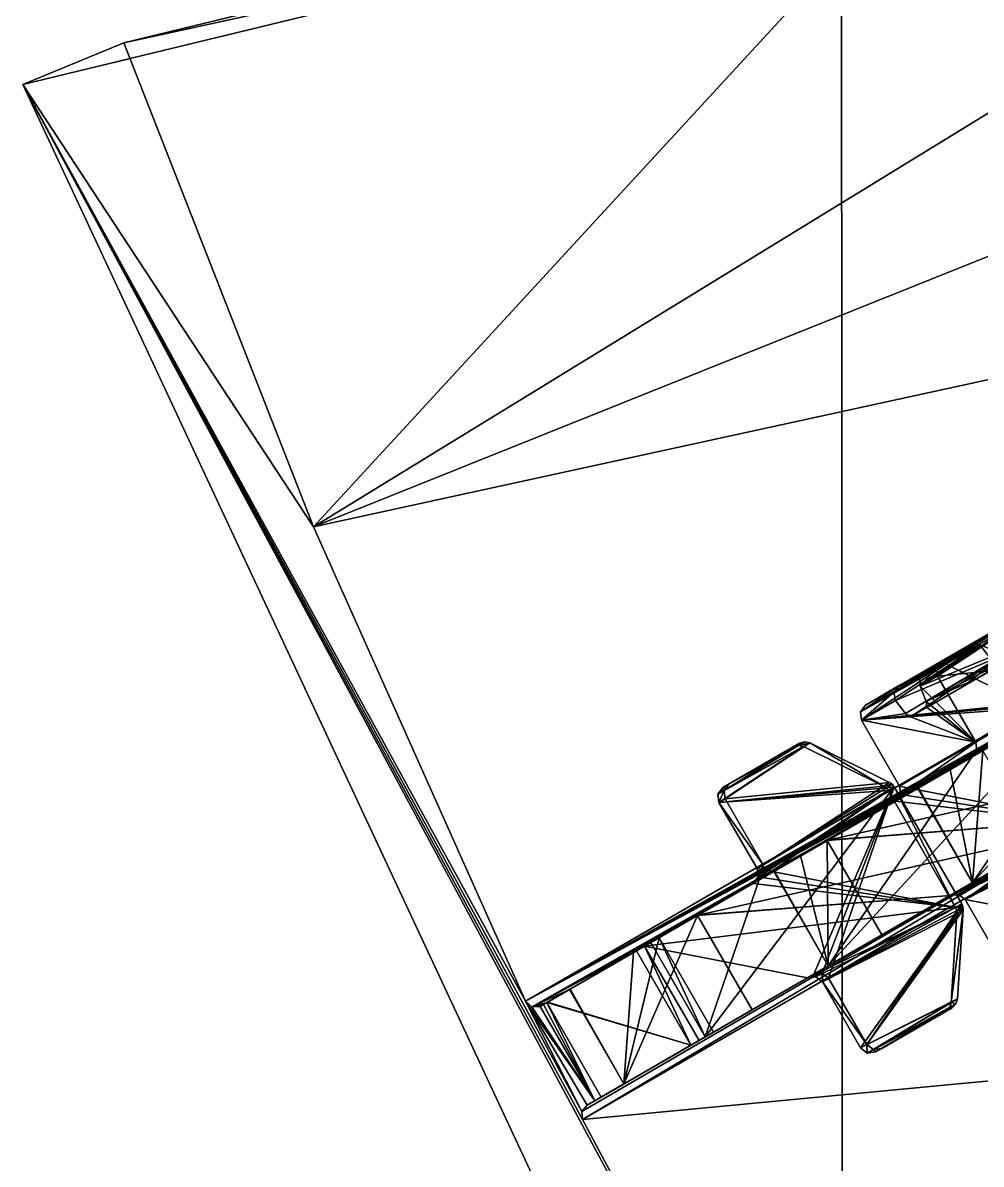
# Model space of a CAD drawing. Header units: millimetres. Extents: x -228 to 228, y -204 to 237.
# Drawn here: x -220.09 to -202.5, y -106.01 to -85.08 of the extents above; entities that cross this region are included whole.
import ezdxf

# ---------------------------------------------------------------- set-up
doc = ezdxf.new("R2010")
doc.units = ezdxf.units.MM
doc.header["$LTSCALE"] = 127.314815
for name, color, linetype in [('7944', 7, 'CONTINUOUS'), ('7966', 7, 'CONTINUOUS'), ('7967', 7, 'CONTINUOUS'), ('7968', 7, 'CONTINUOUS'), ('7969', 7, 'CONTINUOUS'), ('7970', 7, 'CONTINUOUS'), ('7971', 7, 'CONTINUOUS'), ('7972', 7, 'CONTINUOUS'), ('7973', 7, 'CONTINUOUS'), ('7974', 7, 'CONTINUOUS'), ('7975', 7, 'CONTINUOUS'), ('7976', 7, 'CONTINUOUS'), ('7977', 7, 'CONTINUOUS'), ('7978', 7, 'CONTINUOUS'), ('7979', 7, 'CONTINUOUS'), ('7980', 7, 'CONTINUOUS'), ('7981', 7, 'CONTINUOUS'), ('7982', 7, 'CONTINUOUS'), ('7983', 7, 'CONTINUOUS'), ('7984', 7, 'CONTINUOUS'), ('7985', 7, 'CONTINUOUS'), ('7987', 7, 'CONTINUOUS'), ('7988', 7, 'CONTINUOUS'), ('7990', 7, 'CONTINUOUS'), ('7992', 7, 'CONTINUOUS'), ('7993', 7, 'CONTINUOUS'), ('7994', 7, 'CONTINUOUS'), ('8003', 7, 'CONTINUOUS'), ('8007', 7, 'CONTINUOUS'), ('8008', 7, 'CONTINUOUS'), ('8018', 7, 'CONTINUOUS'), ('8019', 7, 'CONTINUOUS'), ('8020', 7, 'CONTINUOUS'), ('8034', 7, 'CONTINUOUS'), ('8035', 7, 'CONTINUOUS'), ('8036', 7, 'CONTINUOUS')]:
    doc.layers.add(name, color=color, linetype=linetype)

msp = doc.modelspace()

# ---------------------------------------------------------------- linework, layer by layer
at = {"layer": '7944', "color": 5, "linetype": 'Continuous'}
for points in [[(-188.509, -78.227, 964.5), (-214.757, -94.316, 262), (-188.512, -78.228, 964.413), (-188.509, -78.227, 964.5)], [(-214.757, -94.316, 262), (-188.509, -78.227, 964.5), (-186.465, -82.981, 964.5), (-214.757, -94.316, 262)], [(-188.512, -78.228, 964.413), (-214.757, -94.316, 262), (-203.22, -81.795, 617.981), (-188.512, -78.228, 964.413)], [(-218.238, -85.442, 262), (-203.22, -81.795, 617.981), (-214.757, -94.316, 262), (-218.238, -85.442, 262)], [(-184.302, -87.682, 964.5), (-214.757, -94.316, 262), (-186.465, -82.981, 964.5), (-184.302, -87.682, 964.5)], [(-210.864, -103.018, 262), (-214.757, -94.316, 262), (-184.302, -87.682, 964.5), (-210.864, -103.018, 262)], [(-209.817, -105.187, 262), (-183.254, -89.851, 964.5), (-176.753, -102.049, 964.5), (-209.817, -105.187, 262)], [(-203.316, -117.384, 262), (-209.817, -105.187, 262), (-176.753, -102.049, 964.5), (-203.316, -117.384, 262)], [(-169.441, -113.777, 964.5), (-203.316, -117.384, 262), (-176.753, -102.049, 964.5), (-169.441, -113.777, 964.5)]]:
    msp.add_3dface(points, dxfattribs=at)
at = {"layer": '7966', "color": 5, "linetype": 'Continuous'}
for points in [[(-205.068, -82.561, 618.025), (-205.049, -118.385, 262), (-190.358, -78.993, 964.5), (-205.068, -82.561, 618.025)], [(-190.358, -78.993, 964.5), (-205.049, -118.385, 262), (-178.487, -103.049, 964.5), (-190.358, -78.993, 964.5)], [(-220.09, -86.209, 262), (-205.049, -118.385, 262), (-205.068, -82.561, 618.025), (-220.09, -86.209, 262)], [(-205.049, -118.385, 262), (-184.704, -147.499, 262), (-178.487, -103.049, 964.5), (-205.049, -118.385, 262)]]:
    msp.add_3dface(points, dxfattribs=at)
at = {"layer": '7967', "color": 5, "linetype": 'Continuous'}
for points in [[(-209.737, -104.926, 262), (-202.666, -100.844, 445.279), (-196.646, -97.368, 608.231), (-209.737, -104.926, 262)], [(-201.476, -100.157, 476.749), (-196.646, -97.368, 608.231), (-202.666, -100.844, 445.279), (-201.476, -100.157, 476.749)], [(-199.032, -98.745, 445.096), (-202.666, -100.844, 445.279), (-204.328, -101.803, 401.321), (-199.032, -98.745, 445.096)], [(-200.694, -99.705, 401.138), (-199.032, -98.745, 445.096), (-204.328, -101.803, 401.321), (-200.694, -99.705, 401.138)], [(-201.676, -100.272, 375.162), (-205.311, -102.37, 375.346), (-206.708, -103.177, 338.381), (-201.676, -100.272, 375.162)], [(-203.074, -101.079, 338.198), (-201.676, -100.272, 375.162), (-206.708, -103.177, 338.381), (-203.074, -101.079, 338.198)], [(-204.328, -101.803, 401.321), (-202.666, -100.844, 445.279), (-209.737, -104.926, 262), (-204.328, -101.803, 401.321)], [(-205.311, -102.37, 375.346), (-204.328, -101.803, 401.321), (-209.737, -104.926, 262), (-205.311, -102.37, 375.346)], [(-206.708, -103.177, 338.381), (-205.311, -102.37, 375.346), (-209.737, -104.926, 262), (-206.708, -103.177, 338.381)], [(-205.576, -102.524, 272.011), (-207.566, -103.673, 272.111), (-207.68, -103.738, 269.114), (-205.576, -102.524, 272.011)], [(-205.69, -102.589, 269.014), (-205.576, -102.524, 272.011), (-207.68, -103.738, 269.114), (-205.69, -102.589, 269.014)], [(-209.06, -104.535, 276.19), (-206.708, -103.177, 338.381), (-209.737, -104.926, 262), (-209.06, -104.535, 276.19)], [(-207.415, -103.585, 276.107), (-209.06, -104.535, 276.19), (-209.475, -104.775, 265.201), (-207.415, -103.585, 276.107)], [(-207.566, -103.673, 272.111), (-207.415, -103.585, 276.107), (-209.475, -104.775, 265.201), (-207.566, -103.673, 272.111)], [(-207.68, -103.738, 269.114), (-207.566, -103.673, 272.111), (-209.475, -104.775, 265.201), (-207.68, -103.738, 269.114)], [(-207.831, -103.825, 265.118), (-207.68, -103.738, 269.114), (-209.475, -104.775, 265.201), (-207.831, -103.825, 265.118)], [(-209.475, -104.775, 265.201), (-209.06, -104.535, 276.19), (-209.737, -104.926, 262), (-209.475, -104.775, 265.201)], [(-209.596, -104.845, 262), (-209.475, -104.775, 265.201), (-209.737, -104.926, 262), (-209.596, -104.845, 262)]]:
    msp.add_3dface(points, dxfattribs=at)
at = {"layer": '7968', "color": 5, "linetype": 'Continuous'}
for points in [[(-203.654, -99.104, 445.278), (-200.032, -97.013, 445.096), (-201.694, -97.973, 401.138), (-203.654, -99.104, 445.278)], [(-205.316, -100.064, 401.32), (-203.654, -99.104, 445.278), (-201.694, -97.973, 401.138), (-205.316, -100.064, 401.32)], [(-202.676, -98.54, 375.162), (-204.074, -99.347, 338.198), (-206.298, -100.631, 375.345), (-202.676, -98.54, 375.162)], [(-206.298, -100.631, 375.345), (-204.074, -99.347, 338.198), (-207.696, -101.438, 338.38), (-206.298, -100.631, 375.345)], [(-208.68, -102.006, 269.114), (-208.566, -101.941, 272.111), (-206.69, -100.857, 269.014), (-208.68, -102.006, 269.114)], [(-208.566, -101.941, 272.111), (-206.576, -100.792, 272.011), (-206.69, -100.857, 269.014), (-208.566, -101.941, 272.111)], [(-208.415, -101.853, 276.107), (-208.566, -101.941, 272.111), (-210.047, -102.796, 276.189), (-208.415, -101.853, 276.107)], [(-210.463, -103.035, 265.2), (-210.047, -102.796, 276.189), (-208.831, -102.093, 265.118), (-210.463, -103.035, 265.2)], [(-210.047, -102.796, 276.189), (-208.566, -101.941, 272.111), (-208.68, -102.006, 269.114), (-210.047, -102.796, 276.189)], [(-208.831, -102.093, 265.118), (-210.047, -102.796, 276.189), (-208.68, -102.006, 269.114), (-208.831, -102.093, 265.118)]]:
    msp.add_3dface(points, dxfattribs=at)
at = {"layer": '7969', "color": 5, "linetype": 'Continuous'}
for points in [[(-201.403, -100.345, 375.154), (-202.801, -101.152, 338.189), (-200.703, -101.558, 375.154), (-201.403, -100.345, 375.154)], [(-200.703, -101.558, 375.154), (-202.801, -101.152, 338.189), (-202.101, -102.365, 338.189), (-200.703, -101.558, 375.154)], [(-204.603, -103.81, 272.002), (-205.303, -102.597, 272.002), (-205.417, -102.663, 269.005), (-204.603, -103.81, 272.002)], [(-204.717, -103.875, 269.005), (-204.603, -103.81, 272.002), (-205.417, -102.663, 269.005), (-204.717, -103.875, 269.005)]]:
    msp.add_3dface(points, dxfattribs=at)
at = {"layer": '7970', "color": 5, "linetype": 'Continuous'}
for points in [[(-203.039, -103.137, 271.928), (-204.33, -103.883, 271.993), (-204.444, -103.948, 268.996), (-203.039, -103.137, 271.928)], [(-203.039, -103.137, 271.928), (-204.444, -103.948, 268.996), (-203.152, -103.202, 268.931), (-203.039, -103.137, 271.928)]]:
    msp.add_3dface(points, dxfattribs=at)
at = {"layer": '7971', "color": 5, "linetype": 'Continuous'}
for points in [[(-204.214, -99.151, 268.883), (-204.101, -99.086, 271.88), (-202.974, -101.298, 268.883), (-204.214, -99.151, 268.883)], [(-204.101, -99.086, 271.88), (-202.861, -101.233, 271.88), (-202.974, -101.298, 268.883), (-204.101, -99.086, 271.88)]]:
    msp.add_3dface(points, dxfattribs=at)
at = {"layer": '7972', "color": 5, "linetype": 'Continuous'}
for points in [[(-203.23, -96.781, 375.145), (-201.938, -96.035, 375.08), (-202.245, -96.213, 366.962), (-203.23, -96.781, 375.145)], [(-203.537, -96.958, 367.028), (-203.23, -96.781, 375.145), (-202.245, -96.213, 366.962), (-203.537, -96.958, 367.028)], [(-203.336, -96.842, 338.115), (-204.019, -97.236, 354.29), (-202.727, -96.491, 354.225), (-203.336, -96.842, 338.115)], [(-203.336, -96.842, 338.115), (-204.628, -97.588, 338.18), (-204.019, -97.236, 354.29), (-203.336, -96.842, 338.115)], [(-207.13, -99.033, 271.993), (-205.952, -98.353, 268.931), (-207.244, -99.098, 268.996), (-207.13, -99.033, 271.993)], [(-207.13, -99.033, 271.993), (-205.839, -98.287, 271.928), (-205.952, -98.353, 268.931), (-207.13, -99.033, 271.993)]]:
    msp.add_3dface(points, dxfattribs=at)
at = {"layer": '7973', "color": 5, "linetype": 'Continuous'}
for points in [[(-203.303, -97.054, 375.154), (-203.626, -97.241, 366.621), (-202.603, -98.267, 375.154), (-203.303, -97.054, 375.154)], [(-203.626, -97.241, 366.621), (-203.512, -97.52, 365.663), (-202.603, -98.267, 375.154), (-203.626, -97.241, 366.621)], [(-204.076, -97.501, 354.714), (-204.701, -97.861, 338.189), (-203.89, -97.739, 355.672), (-204.076, -97.501, 354.714)], [(-203.512, -97.52, 365.663), (-203.5, -97.63, 364.664), (-202.603, -98.267, 375.154), (-203.512, -97.52, 365.663)], [(-203.89, -97.739, 355.672), (-204.701, -97.861, 338.189), (-203.802, -97.804, 356.671), (-203.89, -97.739, 355.672)], [(-203.5, -97.63, 364.664), (-203.802, -97.804, 356.671), (-202.603, -98.267, 375.154), (-203.5, -97.63, 364.664)], [(-203.802, -97.804, 356.671), (-204.701, -97.861, 338.189), (-202.603, -98.267, 375.154), (-203.802, -97.804, 356.671)], [(-202.603, -98.267, 375.154), (-204.701, -97.861, 338.189), (-204.001, -99.074, 338.189), (-202.603, -98.267, 375.154)], [(-206.503, -100.519, 272.002), (-207.203, -99.306, 272.002), (-207.317, -99.372, 269.005), (-206.503, -100.519, 272.002)], [(-206.617, -100.584, 269.005), (-206.503, -100.519, 272.002), (-207.317, -99.372, 269.005), (-206.617, -100.584, 269.005)]]:
    msp.add_3dface(points, dxfattribs=at)
at = {"layer": '7974', "color": 5, "linetype": 'Continuous'}
for points in [[(-202.948, -101.411, 268.884), (-202.835, -101.345, 271.881), (-203.052, -103.042, 268.924), (-202.948, -101.411, 268.884)], [(-203.052, -103.042, 268.924), (-202.835, -101.345, 271.881), (-202.939, -102.977, 271.921), (-203.052, -103.042, 268.924)]]:
    msp.add_3dface(points, dxfattribs=at)
at = {"layer": '7975', "color": 5, "linetype": 'Continuous'}
for points in [[(-201.682, -97.562, 338.068), (-203.147, -96.836, 338.108), (-202.532, -96.481, 354.39), (-201.682, -97.562, 338.068)], [(-202.076, -96.662, 355.464), (-201.682, -97.562, 338.068), (-202.532, -96.481, 354.39), (-202.076, -96.662, 355.464)], [(-205.763, -98.347, 268.924), (-205.65, -98.281, 271.921), (-204.298, -99.072, 268.884), (-205.763, -98.347, 268.924)], [(-204.298, -99.072, 268.884), (-205.65, -98.281, 271.921), (-204.185, -99.006, 271.881), (-204.298, -99.072, 268.884)]]:
    msp.add_3dface(points, dxfattribs=at)
at = {"layer": '7976', "color": 5, "linetype": 'Continuous'}
for points in [[(-183.254, -89.851, 964.5), (-209.817, -105.187, 262), (-196.646, -97.368, 608.231), (-183.254, -89.851, 964.5)], [(-209.829, -105.041, 262), (-196.646, -97.368, 608.231), (-209.817, -105.187, 262), (-209.829, -105.041, 262)], [(-209.737, -104.926, 262), (-196.646, -97.368, 608.231), (-209.829, -105.041, 262), (-209.737, -104.926, 262)]]:
    msp.add_3dface(points, dxfattribs=at)
at = {"layer": '7977', "color": 5, "linetype": 'Continuous'}
for points in [[(-210.864, -103.018, 262), (-184.302, -87.682, 964.5), (-197.505, -95.554, 608.224), (-210.864, -103.018, 262)], [(-197.505, -95.554, 608.224), (-198.268, -95.994, 588.043), (-210.864, -103.018, 262), (-197.505, -95.554, 608.224)], [(-198.268, -95.994, 588.043), (-200.38, -97.214, 532.196), (-210.864, -103.018, 262), (-198.268, -95.994, 588.043)], [(-200.38, -97.214, 532.196), (-201.221, -97.699, 509.967), (-210.864, -103.018, 262), (-200.38, -97.214, 532.196)], [(-201.221, -97.699, 509.967), (-202.061, -98.184, 487.739), (-210.864, -103.018, 262), (-201.221, -97.699, 509.967)], [(-202.061, -98.184, 487.739), (-202.477, -98.424, 476.749), (-210.864, -103.018, 262), (-202.061, -98.184, 487.739)], [(-202.477, -98.424, 476.749), (-203.072, -98.768, 461.014), (-210.864, -103.018, 262), (-202.477, -98.424, 476.749)], [(-203.072, -98.768, 461.014), (-203.666, -99.111, 445.279), (-210.864, -103.018, 262), (-203.072, -98.768, 461.014)], [(-210.75, -103.121, 262), (-210.864, -103.018, 262), (-203.666, -99.111, 445.279), (-210.75, -103.121, 262)], [(-205.329, -100.071, 401.321), (-210.75, -103.121, 262), (-203.666, -99.111, 445.279), (-205.329, -100.071, 401.321)], [(-205.322, -100.067, 401.321), (-205.329, -100.071, 401.321), (-203.66, -99.108, 445.279), (-205.322, -100.067, 401.321)], [(-203.66, -99.108, 445.279), (-205.329, -100.071, 401.321), (-203.666, -99.111, 445.279), (-203.66, -99.108, 445.279)], [(-203.654, -99.104, 445.278), (-205.316, -100.064, 401.32), (-205.322, -100.067, 401.321), (-203.654, -99.104, 445.278)], [(-203.654, -99.104, 445.278), (-205.322, -100.067, 401.321), (-203.66, -99.108, 445.279), (-203.654, -99.104, 445.278)], [(-205.82, -100.354, 388.333), (-210.75, -103.121, 262), (-205.329, -100.071, 401.321), (-205.82, -100.354, 388.333)], [(-206.311, -100.638, 375.346), (-210.75, -103.121, 262), (-205.82, -100.354, 388.333), (-206.311, -100.638, 375.346)], [(-207.708, -101.445, 338.381), (-210.75, -103.121, 262), (-206.311, -100.638, 375.346), (-207.708, -101.445, 338.381)], [(-207.702, -101.441, 338.381), (-207.708, -101.445, 338.381), (-206.304, -100.634, 375.345), (-207.702, -101.441, 338.381)], [(-206.304, -100.634, 375.345), (-207.708, -101.445, 338.381), (-206.311, -100.638, 375.346), (-206.304, -100.634, 375.345)], [(-206.298, -100.631, 375.345), (-207.696, -101.438, 338.38), (-207.702, -101.441, 338.381), (-206.298, -100.631, 375.345)], [(-206.298, -100.631, 375.345), (-207.702, -101.441, 338.381), (-206.304, -100.634, 375.345), (-206.298, -100.631, 375.345)], [(-208.884, -102.124, 307.285), (-210.75, -103.121, 262), (-207.708, -101.445, 338.381), (-208.884, -102.124, 307.285)], [(-210.06, -102.802, 276.19), (-210.75, -103.121, 262), (-208.884, -102.124, 307.285), (-210.06, -102.802, 276.19)], [(-210.476, -103.042, 265.201), (-210.75, -103.121, 262), (-210.06, -102.802, 276.19), (-210.476, -103.042, 265.201)], [(-210.469, -103.039, 265.2), (-210.476, -103.042, 265.201), (-210.054, -102.799, 276.19), (-210.469, -103.039, 265.2)], [(-210.054, -102.799, 276.19), (-210.476, -103.042, 265.201), (-210.06, -102.802, 276.19), (-210.054, -102.799, 276.19)], [(-210.047, -102.796, 276.189), (-210.463, -103.035, 265.2), (-210.469, -103.039, 265.2), (-210.047, -102.796, 276.189)], [(-210.047, -102.796, 276.189), (-210.469, -103.039, 265.2), (-210.054, -102.799, 276.19), (-210.047, -102.796, 276.189)], [(-210.536, -103.077, 263.6), (-210.75, -103.121, 262), (-210.476, -103.042, 265.201), (-210.536, -103.077, 263.6)], [(-210.597, -103.112, 262), (-210.75, -103.121, 262), (-210.536, -103.077, 263.6), (-210.597, -103.112, 262)]]:
    msp.add_3dface(points, dxfattribs=at)
at = {"layer": '7978', "color": 5, "linetype": 'Continuous'}
for points in [[(-204.603, -103.81, 272.002), (-204.717, -103.875, 269.005), (-204.595, -103.968, 269.002), (-204.603, -103.81, 272.002)], [(-204.482, -103.903, 271.999), (-204.603, -103.81, 272.002), (-204.595, -103.968, 269.002), (-204.482, -103.903, 271.999)], [(-204.482, -103.903, 271.999), (-204.595, -103.968, 269.002), (-204.444, -103.948, 268.996), (-204.482, -103.903, 271.999)], [(-204.33, -103.883, 271.993), (-204.482, -103.903, 271.999), (-204.444, -103.948, 268.996), (-204.33, -103.883, 271.993)]]:
    msp.add_3dface(points, dxfattribs=at)
at = {"layer": '7979', "color": 5, "linetype": 'Continuous'}
for points in [[(-203.323, -96.903, 375.151), (-203.23, -96.781, 375.145), (-203.632, -97.075, 366.932), (-203.323, -96.903, 375.151)], [(-203.23, -96.781, 375.145), (-203.537, -96.958, 367.028), (-203.632, -97.075, 366.932), (-203.23, -96.781, 375.145)], [(-203.626, -97.241, 366.621), (-203.323, -96.903, 375.151), (-203.632, -97.075, 366.932), (-203.626, -97.241, 366.621)], [(-203.626, -97.241, 366.621), (-203.303, -97.054, 375.154), (-203.323, -96.903, 375.151), (-203.626, -97.241, 366.621)], [(-204.628, -97.588, 338.18), (-204.721, -97.71, 338.186), (-204.019, -97.236, 354.29), (-204.628, -97.588, 338.18)], [(-204.019, -97.236, 354.29), (-204.721, -97.71, 338.186), (-204.106, -97.349, 354.398), (-204.019, -97.236, 354.29)], [(-204.721, -97.71, 338.186), (-204.701, -97.861, 338.189), (-204.106, -97.349, 354.398), (-204.721, -97.71, 338.186)], [(-204.701, -97.861, 338.189), (-204.076, -97.501, 354.714), (-204.106, -97.349, 354.398), (-204.701, -97.861, 338.189)], [(-207.223, -99.154, 271.999), (-207.13, -99.033, 271.993), (-207.337, -99.22, 269.002), (-207.223, -99.154, 271.999)], [(-207.13, -99.033, 271.993), (-207.244, -99.098, 268.996), (-207.337, -99.22, 269.002), (-207.13, -99.033, 271.993)], [(-207.317, -99.372, 269.005), (-207.223, -99.154, 271.999), (-207.337, -99.22, 269.002), (-207.317, -99.372, 269.005)], [(-207.317, -99.372, 269.005), (-207.203, -99.306, 272.002), (-207.223, -99.154, 271.999), (-207.317, -99.372, 269.005)]]:
    msp.add_3dface(points, dxfattribs=at)
at = {"layer": '7980', "color": 5, "linetype": 'Continuous'}
for points in [[(-203.242, -96.816, 338.111), (-203.336, -96.842, 338.115), (-202.634, -96.463, 354.263), (-203.242, -96.816, 338.111)], [(-203.336, -96.842, 338.115), (-202.727, -96.491, 354.225), (-202.634, -96.463, 354.263), (-203.336, -96.842, 338.115)], [(-202.532, -96.481, 354.39), (-203.242, -96.816, 338.111), (-202.634, -96.463, 354.263), (-202.532, -96.481, 354.39)], [(-202.532, -96.481, 354.39), (-203.147, -96.836, 338.108), (-203.242, -96.816, 338.111), (-202.532, -96.481, 354.39)], [(-205.839, -98.287, 271.928), (-205.745, -98.261, 271.924), (-205.952, -98.353, 268.931), (-205.839, -98.287, 271.928)], [(-205.745, -98.261, 271.924), (-205.858, -98.326, 268.927), (-205.952, -98.353, 268.931), (-205.745, -98.261, 271.924)], [(-205.745, -98.261, 271.924), (-205.65, -98.281, 271.921), (-205.858, -98.326, 268.927), (-205.745, -98.261, 271.924)], [(-205.65, -98.281, 271.921), (-205.763, -98.347, 268.924), (-205.858, -98.326, 268.927), (-205.65, -98.281, 271.921)]]:
    msp.add_3dface(points, dxfattribs=at)
at = {"layer": '7981', "color": 5, "linetype": 'Continuous'}
for points in [[(-203.052, -103.042, 268.924), (-202.939, -102.977, 271.921), (-202.969, -103.069, 271.924), (-203.052, -103.042, 268.924)], [(-203.039, -103.137, 271.928), (-203.152, -103.202, 268.931), (-203.082, -103.135, 268.927), (-203.039, -103.137, 271.928)], [(-203.052, -103.042, 268.924), (-202.969, -103.069, 271.924), (-203.082, -103.135, 268.927), (-203.052, -103.042, 268.924)], [(-202.969, -103.069, 271.924), (-203.039, -103.137, 271.928), (-203.082, -103.135, 268.927), (-202.969, -103.069, 271.924)]]:
    msp.add_3dface(points, dxfattribs=at)
at = {"layer": '7982', "color": 5, "linetype": 'Continuous'}
for points in [[(-202.974, -101.298, 268.883), (-202.861, -101.233, 271.88), (-202.84, -101.287, 271.88), (-202.974, -101.298, 268.883)], [(-202.953, -101.352, 268.883), (-202.974, -101.298, 268.883), (-202.84, -101.287, 271.88), (-202.953, -101.352, 268.883)], [(-202.835, -101.345, 271.881), (-202.953, -101.352, 268.883), (-202.84, -101.287, 271.88), (-202.835, -101.345, 271.881)], [(-202.835, -101.345, 271.881), (-202.948, -101.411, 268.884), (-202.953, -101.352, 268.883), (-202.835, -101.345, 271.881)]]:
    msp.add_3dface(points, dxfattribs=at)
at = {"layer": '7983', "color": 5, "linetype": 'Continuous'}
for points in [[(-204.298, -99.072, 268.884), (-204.185, -99.006, 271.881), (-204.137, -99.04, 271.88), (-204.298, -99.072, 268.884)], [(-204.298, -99.072, 268.884), (-204.137, -99.04, 271.88), (-204.25, -99.105, 268.883), (-204.298, -99.072, 268.884)], [(-204.137, -99.04, 271.88), (-204.101, -99.086, 271.88), (-204.25, -99.105, 268.883), (-204.137, -99.04, 271.88)], [(-204.101, -99.086, 271.88), (-204.214, -99.151, 268.883), (-204.25, -99.105, 268.883), (-204.101, -99.086, 271.88)]]:
    msp.add_3dface(points, dxfattribs=at)
at = {"layer": '7984', "color": 5, "linetype": 'Continuous'}
for points in [[(-202.603, -98.267, 375.154), (-204.001, -99.074, 338.189), (-203.981, -99.225, 338.191), (-202.603, -98.267, 375.154)], [(-202.603, -98.267, 375.154), (-203.981, -99.225, 338.191), (-202.583, -98.418, 375.156), (-202.603, -98.267, 375.154)], [(-204.074, -99.347, 338.198), (-202.676, -98.54, 375.162), (-202.583, -98.418, 375.156), (-204.074, -99.347, 338.198)], [(-203.981, -99.225, 338.191), (-204.074, -99.347, 338.198), (-202.583, -98.418, 375.156), (-203.981, -99.225, 338.191)], [(-206.69, -100.857, 269.014), (-206.576, -100.792, 272.011), (-206.483, -100.67, 272.004), (-206.69, -100.857, 269.014)], [(-206.597, -100.736, 269.007), (-206.69, -100.857, 269.014), (-206.483, -100.67, 272.004), (-206.597, -100.736, 269.007)], [(-206.503, -100.519, 272.002), (-206.617, -100.584, 269.005), (-206.597, -100.736, 269.007), (-206.503, -100.519, 272.002)], [(-206.503, -100.519, 272.002), (-206.597, -100.736, 269.007), (-206.483, -100.67, 272.004), (-206.503, -100.519, 272.002)]]:
    msp.add_3dface(points, dxfattribs=at)
at = {"layer": '7985', "color": 5, "linetype": 'Continuous'}
for points in [[(-201.676, -100.272, 375.162), (-202.922, -101.059, 338.191), (-201.524, -100.252, 375.156), (-201.676, -100.272, 375.162)], [(-202.922, -101.059, 338.191), (-202.801, -101.152, 338.189), (-201.524, -100.252, 375.156), (-202.922, -101.059, 338.191)], [(-202.801, -101.152, 338.189), (-201.403, -100.345, 375.154), (-201.524, -100.252, 375.156), (-202.801, -101.152, 338.189)], [(-201.676, -100.272, 375.162), (-203.074, -101.079, 338.198), (-202.922, -101.059, 338.191), (-201.676, -100.272, 375.162)], [(-205.576, -102.524, 272.011), (-205.69, -102.589, 269.014), (-205.538, -102.569, 269.007), (-205.576, -102.524, 272.011)], [(-205.576, -102.524, 272.011), (-205.538, -102.569, 269.007), (-205.425, -102.504, 272.004), (-205.576, -102.524, 272.011)], [(-205.538, -102.569, 269.007), (-205.417, -102.663, 269.005), (-205.425, -102.504, 272.004), (-205.538, -102.569, 269.007)], [(-205.417, -102.663, 269.005), (-205.303, -102.597, 272.002), (-205.425, -102.504, 272.004), (-205.417, -102.663, 269.005)]]:
    msp.add_3dface(points, dxfattribs=at)
at = {"layer": '7987', "color": 5, "linetype": 'Continuous'}
for points in [[(-203.22, -81.795, 617.981), (-218.238, -85.442, 262), (-205.068, -82.561, 618.025), (-203.22, -81.795, 617.981)], [(-218.238, -85.442, 262), (-220.09, -86.209, 262), (-205.068, -82.561, 618.025), (-218.238, -85.442, 262)]]:
    msp.add_3dface(points, dxfattribs=at)
at = {"layer": '7988', "color": 5, "linetype": 'Continuous'}
for points in [[(-218.238, -85.442, 262), (-214.757, -94.316, 262), (-220.09, -86.209, 262), (-218.238, -85.442, 262)], [(-214.757, -94.316, 262), (-210.864, -103.018, 262), (-220.09, -86.209, 262), (-214.757, -94.316, 262)], [(-220.09, -86.209, 262), (-210.864, -103.018, 262), (-209.829, -105.041, 262), (-220.09, -86.209, 262)], [(-209.817, -105.187, 262), (-203.316, -117.384, 262), (-220.09, -86.209, 262), (-209.817, -105.187, 262)], [(-209.817, -105.187, 262), (-220.09, -86.209, 262), (-209.829, -105.041, 262), (-209.817, -105.187, 262)], [(-203.316, -117.384, 262), (-205.049, -118.385, 262), (-220.09, -86.209, 262), (-203.316, -117.384, 262)], [(-210.864, -103.018, 262), (-209.596, -104.845, 262), (-209.737, -104.926, 262), (-210.864, -103.018, 262)], [(-209.596, -104.845, 262), (-210.864, -103.018, 262), (-210.75, -103.121, 262), (-209.596, -104.845, 262)], [(-210.864, -103.018, 262), (-209.737, -104.926, 262), (-209.829, -105.041, 262), (-210.864, -103.018, 262)], [(-209.596, -104.845, 262), (-210.75, -103.121, 262), (-210.597, -103.112, 262), (-209.596, -104.845, 262)]]:
    msp.add_3dface(points, dxfattribs=at)
at = {"layer": '7990', "color": 5, "linetype": 'Continuous'}
for points in [[(-202.666, -100.844, 445.279), (-203.072, -98.768, 461.014), (-202.477, -98.424, 476.749), (-202.666, -100.844, 445.279)], [(-201.476, -100.157, 476.749), (-202.666, -100.844, 445.279), (-202.477, -98.424, 476.749), (-201.476, -100.157, 476.749)], [(-202.666, -100.844, 445.279), (-203.666, -99.111, 445.279), (-203.072, -98.768, 461.014), (-202.666, -100.844, 445.279)], [(-205.311, -102.37, 375.346), (-205.82, -100.354, 388.333), (-205.329, -100.071, 401.321), (-205.311, -102.37, 375.346)], [(-204.328, -101.803, 401.321), (-205.311, -102.37, 375.346), (-205.329, -100.071, 401.321), (-204.328, -101.803, 401.321)], [(-205.311, -102.37, 375.346), (-206.311, -100.638, 375.346), (-205.82, -100.354, 388.333), (-205.311, -102.37, 375.346)], [(-206.708, -103.177, 338.381), (-209.06, -104.535, 276.19), (-207.708, -101.445, 338.381), (-206.708, -103.177, 338.381)], [(-209.06, -104.535, 276.19), (-208.884, -102.124, 307.285), (-207.708, -101.445, 338.381), (-209.06, -104.535, 276.19)], [(-209.06, -104.535, 276.19), (-210.06, -102.802, 276.19), (-208.884, -102.124, 307.285), (-209.06, -104.535, 276.19)], [(-209.596, -104.845, 262), (-210.597, -103.112, 262), (-210.536, -103.077, 263.6), (-209.596, -104.845, 262)], [(-209.596, -104.845, 262), (-210.536, -103.077, 263.6), (-210.476, -103.042, 265.201), (-209.596, -104.845, 262)], [(-209.475, -104.775, 265.201), (-209.596, -104.845, 262), (-210.476, -103.042, 265.201), (-209.475, -104.775, 265.201)]]:
    msp.add_3dface(points, dxfattribs=at)
at = {"layer": '7992', "color": 5, "linetype": 'Continuous'}
for points in [[(-207.831, -103.825, 265.118), (-210.463, -103.035, 265.2), (-208.831, -102.093, 265.118), (-207.831, -103.825, 265.118)], [(-207.831, -103.825, 265.118), (-210.476, -103.042, 265.201), (-210.469, -103.039, 265.2), (-207.831, -103.825, 265.118)], [(-207.831, -103.825, 265.118), (-209.475, -104.775, 265.201), (-210.476, -103.042, 265.201), (-207.831, -103.825, 265.118)], [(-210.463, -103.035, 265.2), (-207.831, -103.825, 265.118), (-210.469, -103.039, 265.2), (-210.463, -103.035, 265.2)]]:
    msp.add_3dface(points, dxfattribs=at)
at = {"layer": '7993', "color": 5, "linetype": 'Continuous'}
for points in [[(-209.06, -104.535, 276.19), (-208.415, -101.853, 276.107), (-210.047, -102.796, 276.189), (-209.06, -104.535, 276.19)], [(-209.06, -104.535, 276.19), (-207.415, -103.585, 276.107), (-208.415, -101.853, 276.107), (-209.06, -104.535, 276.19)], [(-209.06, -104.535, 276.19), (-210.054, -102.799, 276.19), (-210.06, -102.802, 276.19), (-209.06, -104.535, 276.19)], [(-209.06, -104.535, 276.19), (-210.047, -102.796, 276.189), (-210.054, -102.799, 276.19), (-209.06, -104.535, 276.19)]]:
    msp.add_3dface(points, dxfattribs=at)
at = {"layer": '7994', "color": 5, "linetype": 'Continuous'}
for points in [[(-203.242, -96.816, 338.111), (-203.147, -96.836, 338.108), (-204.721, -97.71, 338.186), (-203.242, -96.816, 338.111)], [(-204.628, -97.588, 338.18), (-203.242, -96.816, 338.111), (-204.721, -97.71, 338.186), (-204.628, -97.588, 338.18)], [(-203.147, -96.836, 338.108), (-204.701, -97.861, 338.189), (-204.721, -97.71, 338.186), (-203.147, -96.836, 338.108)], [(-204.701, -97.861, 338.189), (-203.147, -96.836, 338.108), (-201.682, -97.562, 338.068), (-204.701, -97.861, 338.189)], [(-203.336, -96.842, 338.115), (-203.242, -96.816, 338.111), (-204.628, -97.588, 338.18), (-203.336, -96.842, 338.115)], [(-204.701, -97.861, 338.189), (-201.682, -97.562, 338.068), (-201.634, -97.595, 338.067), (-204.701, -97.861, 338.189)], [(-201.598, -97.641, 338.067), (-204.701, -97.861, 338.189), (-201.634, -97.595, 338.067), (-201.598, -97.641, 338.067)], [(-204.701, -97.861, 338.189), (-201.598, -97.641, 338.067), (-204.001, -99.074, 338.189), (-204.701, -97.861, 338.189)], [(-201.598, -97.641, 338.067), (-200.358, -99.788, 338.067), (-204.001, -99.074, 338.189), (-201.598, -97.641, 338.067)], [(-204.001, -99.074, 338.189), (-200.358, -99.788, 338.067), (-203.981, -99.225, 338.191), (-204.001, -99.074, 338.189)], [(-207.696, -101.438, 338.38), (-204.074, -99.347, 338.198), (-200.358, -99.788, 338.067), (-207.696, -101.438, 338.38)], [(-200.358, -99.788, 338.067), (-204.074, -99.347, 338.198), (-203.981, -99.225, 338.191), (-200.358, -99.788, 338.067)], [(-203.074, -101.079, 338.198), (-207.696, -101.438, 338.38), (-200.358, -99.788, 338.067), (-203.074, -101.079, 338.198)], [(-203.074, -101.079, 338.198), (-200.358, -99.788, 338.067), (-202.922, -101.059, 338.191), (-203.074, -101.079, 338.198)], [(-200.358, -99.788, 338.067), (-202.801, -101.152, 338.189), (-202.922, -101.059, 338.191), (-200.358, -99.788, 338.067)], [(-202.801, -101.152, 338.189), (-200.358, -99.788, 338.067), (-200.337, -99.842, 338.067), (-202.801, -101.152, 338.189)], [(-200.332, -99.901, 338.068), (-202.801, -101.152, 338.189), (-200.337, -99.842, 338.067), (-200.332, -99.901, 338.068)], [(-202.101, -102.365, 338.189), (-202.801, -101.152, 338.189), (-200.332, -99.901, 338.068), (-202.101, -102.365, 338.189)], [(-203.074, -101.079, 338.198), (-206.708, -103.177, 338.381), (-207.708, -101.445, 338.381), (-203.074, -101.079, 338.198)], [(-203.074, -101.079, 338.198), (-207.708, -101.445, 338.381), (-207.702, -101.441, 338.381), (-203.074, -101.079, 338.198)], [(-207.696, -101.438, 338.38), (-203.074, -101.079, 338.198), (-207.702, -101.441, 338.381), (-207.696, -101.438, 338.38)]]:
    msp.add_3dface(points, dxfattribs=at)
at = {"layer": '8003', "color": 5, "linetype": 'Continuous'}
for points in [[(-202.666, -100.844, 445.279), (-199.032, -98.745, 445.096), (-197.556, -95.307, 444.965), (-202.666, -100.844, 445.279)], [(-200.032, -97.013, 445.096), (-202.666, -100.844, 445.279), (-197.556, -95.307, 444.965), (-200.032, -97.013, 445.096)], [(-202.666, -100.844, 445.279), (-200.032, -97.013, 445.096), (-203.654, -99.104, 445.278), (-202.666, -100.844, 445.279)], [(-202.666, -100.844, 445.279), (-203.66, -99.108, 445.279), (-203.666, -99.111, 445.279), (-202.666, -100.844, 445.279)], [(-202.666, -100.844, 445.279), (-203.654, -99.104, 445.278), (-203.66, -99.108, 445.279), (-202.666, -100.844, 445.279)]]:
    msp.add_3dface(points, dxfattribs=at)
at = {"layer": '8007', "color": 5, "linetype": 'Continuous'}
for points in [[(-203.323, -96.903, 375.151), (-201.75, -96.029, 375.073), (-201.845, -96.009, 375.076), (-203.323, -96.903, 375.151)], [(-201.938, -96.035, 375.08), (-203.323, -96.903, 375.151), (-201.845, -96.009, 375.076), (-201.938, -96.035, 375.08)], [(-203.303, -97.054, 375.154), (-201.75, -96.029, 375.073), (-203.323, -96.903, 375.151), (-203.303, -97.054, 375.154)], [(-203.23, -96.781, 375.145), (-203.323, -96.903, 375.151), (-201.938, -96.035, 375.08), (-203.23, -96.781, 375.145)], [(-203.303, -97.054, 375.154), (-200.285, -96.755, 375.033), (-201.75, -96.029, 375.073), (-203.303, -97.054, 375.154)], [(-205.311, -102.37, 375.346), (-201.676, -100.272, 375.162), (-200.2, -96.834, 375.032), (-205.311, -102.37, 375.346)], [(-202.676, -98.54, 375.162), (-205.311, -102.37, 375.346), (-200.2, -96.834, 375.032), (-202.676, -98.54, 375.162)], [(-203.303, -97.054, 375.154), (-202.603, -98.267, 375.154), (-200.285, -96.755, 375.033), (-203.303, -97.054, 375.154)], [(-202.676, -98.54, 375.162), (-200.2, -96.834, 375.032), (-202.583, -98.418, 375.156), (-202.676, -98.54, 375.162)], [(-200.285, -96.755, 375.033), (-202.603, -98.267, 375.154), (-200.237, -96.788, 375.032), (-200.285, -96.755, 375.033)], [(-202.603, -98.267, 375.154), (-200.2, -96.834, 375.032), (-200.237, -96.788, 375.032), (-202.603, -98.267, 375.154)], [(-200.2, -96.834, 375.032), (-202.603, -98.267, 375.154), (-202.583, -98.418, 375.156), (-200.2, -96.834, 375.032)], [(-205.311, -102.37, 375.346), (-202.676, -98.54, 375.162), (-206.298, -100.631, 375.345), (-205.311, -102.37, 375.346)], [(-205.311, -102.37, 375.346), (-206.304, -100.634, 375.345), (-206.311, -100.638, 375.346), (-205.311, -102.37, 375.346)], [(-205.311, -102.37, 375.346), (-206.298, -100.631, 375.345), (-206.304, -100.634, 375.345), (-205.311, -102.37, 375.346)]]:
    msp.add_3dface(points, dxfattribs=at)
at = {"layer": '8008', "color": 5, "linetype": 'Continuous'}
for points in [[(-205.316, -100.064, 401.32), (-201.694, -97.973, 401.138), (-197.979, -98.414, 401.007), (-205.316, -100.064, 401.32)], [(-200.694, -99.705, 401.138), (-205.316, -100.064, 401.32), (-197.979, -98.414, 401.007), (-200.694, -99.705, 401.138)], [(-200.694, -99.705, 401.138), (-204.328, -101.803, 401.321), (-205.329, -100.071, 401.321), (-200.694, -99.705, 401.138)], [(-200.694, -99.705, 401.138), (-205.329, -100.071, 401.321), (-205.322, -100.067, 401.321), (-200.694, -99.705, 401.138)], [(-205.316, -100.064, 401.32), (-200.694, -99.705, 401.138), (-205.322, -100.067, 401.321), (-205.316, -100.064, 401.32)]]:
    msp.add_3dface(points, dxfattribs=at)
at = {"layer": '8018', "color": 5, "linetype": 'Continuous'}
for points in [[(-202.063, -96.21, 366.782), (-203.632, -97.075, 366.932), (-202.156, -96.187, 366.917), (-202.063, -96.21, 366.782)], [(-203.632, -97.075, 366.932), (-203.537, -96.958, 367.028), (-202.156, -96.187, 366.917), (-203.632, -97.075, 366.932)], [(-202.063, -96.21, 366.782), (-203.626, -97.241, 366.621), (-203.632, -97.075, 366.932), (-202.063, -96.21, 366.782)], [(-203.626, -97.241, 366.621), (-202.063, -96.21, 366.782), (-201.69, -96.439, 365.686), (-203.626, -97.241, 366.621)], [(-202.156, -96.187, 366.917), (-203.537, -96.958, 367.028), (-202.245, -96.213, 366.962), (-202.156, -96.187, 366.917)], [(-203.512, -97.52, 365.663), (-203.626, -97.241, 366.621), (-201.69, -96.439, 365.686), (-203.512, -97.52, 365.663)], [(-203.512, -97.52, 365.663), (-201.69, -96.439, 365.686), (-201.596, -96.531, 364.568), (-203.512, -97.52, 365.663)], [(-203.512, -97.52, 365.663), (-201.596, -96.531, 364.568), (-202.548, -97.08, 364.616), (-203.512, -97.52, 365.663)], [(-203.5, -97.63, 364.664), (-203.512, -97.52, 365.663), (-202.548, -97.08, 364.616), (-203.5, -97.63, 364.664)]]:
    msp.add_3dface(points, dxfattribs=at)
at = {"layer": '8019', "color": 5, "linetype": 'Continuous'}
for points in [[(-201.596, -96.531, 364.568), (-201.898, -96.705, 356.575), (-202.548, -97.08, 364.616), (-201.596, -96.531, 364.568)], [(-201.898, -96.705, 356.575), (-203.5, -97.63, 364.664), (-202.548, -97.08, 364.616), (-201.898, -96.705, 356.575)], [(-203.5, -97.63, 364.664), (-201.898, -96.705, 356.575), (-202.85, -97.255, 356.623), (-203.5, -97.63, 364.664)], [(-203.802, -97.804, 356.671), (-203.5, -97.63, 364.664), (-202.85, -97.255, 356.623), (-203.802, -97.804, 356.671)]]:
    msp.add_3dface(points, dxfattribs=at)
at = {"layer": '8020', "color": 5, "linetype": 'Continuous'}
for points in [[(-202.532, -96.481, 354.39), (-202.634, -96.463, 354.263), (-204.106, -97.349, 354.398), (-202.532, -96.481, 354.39)], [(-202.634, -96.463, 354.263), (-202.727, -96.491, 354.225), (-204.106, -97.349, 354.398), (-202.634, -96.463, 354.263)], [(-204.076, -97.501, 354.714), (-202.532, -96.481, 354.39), (-204.106, -97.349, 354.398), (-204.076, -97.501, 354.714)], [(-202.727, -96.491, 354.225), (-204.019, -97.236, 354.29), (-204.106, -97.349, 354.398), (-202.727, -96.491, 354.225)], [(-204.076, -97.501, 354.714), (-202.076, -96.662, 355.464), (-202.532, -96.481, 354.39), (-204.076, -97.501, 354.714)], [(-204.076, -97.501, 354.714), (-203.89, -97.739, 355.672), (-202.076, -96.662, 355.464), (-204.076, -97.501, 354.714)], [(-203.89, -97.739, 355.672), (-203.802, -97.804, 356.671), (-202.076, -96.662, 355.464), (-203.89, -97.739, 355.672)], [(-202.076, -96.662, 355.464), (-203.802, -97.804, 356.671), (-202.85, -97.255, 356.623), (-202.076, -96.662, 355.464)], [(-201.898, -96.705, 356.575), (-202.076, -96.662, 355.464), (-202.85, -97.255, 356.623), (-201.898, -96.705, 356.575)]]:
    msp.add_3dface(points, dxfattribs=at)
at = {"layer": '8034', "color": 5, "linetype": 'Continuous'}
for points in [[(-207.223, -99.154, 271.999), (-205.65, -98.281, 271.921), (-205.745, -98.261, 271.924), (-207.223, -99.154, 271.999)], [(-205.839, -98.287, 271.928), (-207.223, -99.154, 271.999), (-205.745, -98.261, 271.924), (-205.839, -98.287, 271.928)], [(-207.203, -99.306, 272.002), (-205.65, -98.281, 271.921), (-207.223, -99.154, 271.999), (-207.203, -99.306, 272.002)], [(-207.13, -99.033, 271.993), (-207.223, -99.154, 271.999), (-205.839, -98.287, 271.928), (-207.13, -99.033, 271.993)], [(-205.65, -98.281, 271.921), (-207.203, -99.306, 272.002), (-204.185, -99.006, 271.881), (-205.65, -98.281, 271.921)], [(-207.566, -103.673, 272.111), (-205.576, -102.524, 272.011), (-204.101, -99.086, 271.88), (-207.566, -103.673, 272.111)], [(-206.576, -100.792, 272.011), (-207.566, -103.673, 272.111), (-204.101, -99.086, 271.88), (-206.576, -100.792, 272.011)], [(-207.203, -99.306, 272.002), (-206.503, -100.519, 272.002), (-204.185, -99.006, 271.881), (-207.203, -99.306, 272.002)], [(-206.576, -100.792, 272.011), (-204.101, -99.086, 271.88), (-206.483, -100.67, 272.004), (-206.576, -100.792, 272.011)], [(-204.185, -99.006, 271.881), (-206.503, -100.519, 272.002), (-204.137, -99.04, 271.88), (-204.185, -99.006, 271.881)], [(-206.503, -100.519, 272.002), (-204.101, -99.086, 271.88), (-204.137, -99.04, 271.88), (-206.503, -100.519, 272.002)], [(-204.101, -99.086, 271.88), (-206.503, -100.519, 272.002), (-206.483, -100.67, 272.004), (-204.101, -99.086, 271.88)], [(-204.101, -99.086, 271.88), (-205.576, -102.524, 272.011), (-205.425, -102.504, 272.004), (-204.101, -99.086, 271.88)], [(-205.303, -102.597, 272.002), (-204.101, -99.086, 271.88), (-205.425, -102.504, 272.004), (-205.303, -102.597, 272.002)], [(-205.303, -102.597, 272.002), (-202.861, -101.233, 271.88), (-204.101, -99.086, 271.88), (-205.303, -102.597, 272.002)], [(-207.566, -103.673, 272.111), (-206.576, -100.792, 272.011), (-208.566, -101.941, 272.111), (-207.566, -103.673, 272.111)], [(-205.303, -102.597, 272.002), (-204.603, -103.81, 272.002), (-202.861, -101.233, 271.88), (-205.303, -102.597, 272.002)], [(-202.861, -101.233, 271.88), (-204.603, -103.81, 272.002), (-202.84, -101.287, 271.88), (-202.861, -101.233, 271.88)], [(-204.603, -103.81, 272.002), (-202.835, -101.345, 271.881), (-202.84, -101.287, 271.88), (-204.603, -103.81, 272.002)], [(-202.835, -101.345, 271.881), (-204.603, -103.81, 272.002), (-202.939, -102.977, 271.921), (-202.835, -101.345, 271.881)], [(-202.939, -102.977, 271.921), (-204.603, -103.81, 272.002), (-204.482, -103.903, 271.999), (-202.939, -102.977, 271.921)], [(-202.969, -103.069, 271.924), (-202.939, -102.977, 271.921), (-204.482, -103.903, 271.999), (-202.969, -103.069, 271.924)], [(-204.33, -103.883, 271.993), (-202.969, -103.069, 271.924), (-204.482, -103.903, 271.999), (-204.33, -103.883, 271.993)], [(-203.039, -103.137, 271.928), (-202.969, -103.069, 271.924), (-204.33, -103.883, 271.993), (-203.039, -103.137, 271.928)]]:
    msp.add_3dface(points, dxfattribs=at)
at = {"layer": '8035', "color": 5, "linetype": 'Continuous'}
for points in [[(-205.858, -98.326, 268.927), (-205.763, -98.347, 268.924), (-207.337, -99.22, 269.002), (-205.858, -98.326, 268.927)], [(-207.244, -99.098, 268.996), (-205.858, -98.326, 268.927), (-207.337, -99.22, 269.002), (-207.244, -99.098, 268.996)], [(-205.763, -98.347, 268.924), (-207.317, -99.372, 269.005), (-207.337, -99.22, 269.002), (-205.763, -98.347, 268.924)], [(-207.317, -99.372, 269.005), (-205.763, -98.347, 268.924), (-204.298, -99.072, 268.884), (-207.317, -99.372, 269.005)], [(-205.952, -98.353, 268.931), (-205.858, -98.326, 268.927), (-207.244, -99.098, 268.996), (-205.952, -98.353, 268.931)], [(-207.317, -99.372, 269.005), (-204.298, -99.072, 268.884), (-204.25, -99.105, 268.883), (-207.317, -99.372, 269.005)], [(-204.214, -99.151, 268.883), (-207.317, -99.372, 269.005), (-204.25, -99.105, 268.883), (-204.214, -99.151, 268.883)], [(-204.214, -99.151, 268.883), (-206.617, -100.584, 269.005), (-207.317, -99.372, 269.005), (-204.214, -99.151, 268.883)], [(-204.214, -99.151, 268.883), (-202.974, -101.298, 268.883), (-206.617, -100.584, 269.005), (-204.214, -99.151, 268.883)], [(-206.617, -100.584, 269.005), (-202.974, -101.298, 268.883), (-206.597, -100.736, 269.007), (-206.617, -100.584, 269.005)], [(-208.68, -102.006, 269.114), (-206.69, -100.857, 269.014), (-202.974, -101.298, 268.883), (-208.68, -102.006, 269.114)], [(-202.974, -101.298, 268.883), (-206.69, -100.857, 269.014), (-206.597, -100.736, 269.007), (-202.974, -101.298, 268.883)], [(-205.69, -102.589, 269.014), (-208.68, -102.006, 269.114), (-202.974, -101.298, 268.883), (-205.69, -102.589, 269.014)], [(-205.69, -102.589, 269.014), (-202.974, -101.298, 268.883), (-205.538, -102.569, 269.007), (-205.69, -102.589, 269.014)], [(-202.974, -101.298, 268.883), (-205.417, -102.663, 269.005), (-205.538, -102.569, 269.007), (-202.974, -101.298, 268.883)], [(-205.417, -102.663, 269.005), (-202.974, -101.298, 268.883), (-202.953, -101.352, 268.883), (-205.417, -102.663, 269.005)], [(-202.948, -101.411, 268.884), (-205.417, -102.663, 269.005), (-202.953, -101.352, 268.883), (-202.948, -101.411, 268.884)], [(-204.717, -103.875, 269.005), (-205.417, -102.663, 269.005), (-202.948, -101.411, 268.884), (-204.717, -103.875, 269.005)], [(-204.717, -103.875, 269.005), (-202.948, -101.411, 268.884), (-203.052, -103.042, 268.924), (-204.717, -103.875, 269.005)], [(-205.69, -102.589, 269.014), (-207.68, -103.738, 269.114), (-208.68, -102.006, 269.114), (-205.69, -102.589, 269.014)], [(-204.717, -103.875, 269.005), (-203.052, -103.042, 268.924), (-204.595, -103.968, 269.002), (-204.717, -103.875, 269.005)], [(-204.595, -103.968, 269.002), (-203.052, -103.042, 268.924), (-203.082, -103.135, 268.927), (-204.595, -103.968, 269.002)], [(-203.152, -103.202, 268.931), (-204.595, -103.968, 269.002), (-203.082, -103.135, 268.927), (-203.152, -103.202, 268.931)], [(-204.444, -103.948, 268.996), (-204.595, -103.968, 269.002), (-203.152, -103.202, 268.931), (-204.444, -103.948, 268.996)]]:
    msp.add_3dface(points, dxfattribs=at)
at = {"layer": '8036', "color": 5, "linetype": 'Continuous'}
for points in [[(-207.566, -103.673, 272.111), (-208.566, -101.941, 272.111), (-208.415, -101.853, 276.107), (-207.566, -103.673, 272.111)], [(-207.415, -103.585, 276.107), (-207.566, -103.673, 272.111), (-208.415, -101.853, 276.107), (-207.415, -103.585, 276.107)], [(-207.831, -103.825, 265.118), (-208.831, -102.093, 265.118), (-208.68, -102.006, 269.114), (-207.831, -103.825, 265.118)], [(-207.68, -103.738, 269.114), (-207.831, -103.825, 265.118), (-208.68, -102.006, 269.114), (-207.68, -103.738, 269.114)]]:
    msp.add_3dface(points, dxfattribs=at)

doc.saveas('drawing.dxf')
